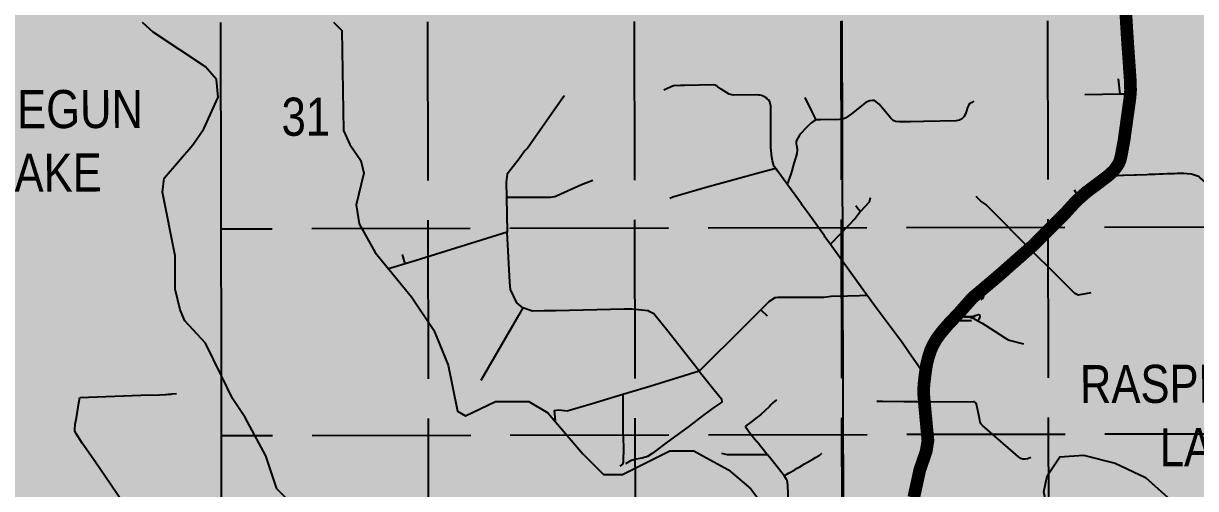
# Model space of a CAD drawing. Extents: x 508119 to 516015, y 6054829 to 6062261.
# Drawn here: x 514832.1 to 515016.8, y 6055647.3 to 6055720.6 of the extents above; entities that cross this region are included whole.
import ezdxf
from ezdxf.enums import TextEntityAlignment as Align

# ---------------------------------------------------------------- set-up
doc = ezdxf.new("R2010")
doc.units = 0
doc.header["$LTSCALE"] = 5
doc.linetypes.add('foc-UNSURVEYED', pattern=[12.5, 10, -2.5])
for name, color, linetype, true_color in [('2', 7, 'Continuous', 0x6e6e6e), ('4', 7, 'Continuous', 0x8c8c8c), ('ROUTE-MAP-BACKGROUND-H', 7, 'Continuous', 0xf0ebff)]:
    doc.layers.add(name, color=color, linetype=linetype, true_color=true_color)
for name, color, linetype in [('24', 161, 'Continuous'), ('26', 160, 'Continuous'), ('35', 37, 'Continuous'), ('36', 37, 'Continuous'), ('37', 37, 'Continuous'), ('L-USEC', 7, 'foc-UNSURVEYED'), ('P-PROPOSED', 10, 'Continuous'), ('T-WATER-H', 133, 'Continuous')]:
    doc.layers.add(name, color=color, linetype=linetype)
doc.styles.add('60', font='ARIALN.TTF', dxfattribs={"height": 7.5})
doc.styles.add('80', font='ARIALN.TTF', dxfattribs={"height": 10})

# ---------------------------------------------------------------- blocks, each defined once
blk = doc.blocks.new('Route_Grid_ut')
at = {"layer": 'L-USEC', "color": 252, "ltscale": 0.5, "true_color": 0x8c8c8c}
for p, q in [((32.59, 194.33), (32.59, 0)), ((65.18, 194.33), (65.18, 0)), ((97.77, 194.33), (97.77, 0)), ((130.36, 194.33), (130.36, 0)), ((195.54, 161.74), (0, 161.74)), ((195.54, 129.15), (0, 129.15))]:
    blk.add_line(p, q, dxfattribs=at)
at = {"layer": 'L-USEC', "color": 252, "true_color": 0x8c8c8c, "style": '60'}
blk.add_text('31', height=6, rotation=0, dxfattribs=at).set_placement((13.39, 179.43), align=Align.MIDDLE_CENTER)

msp = doc.modelspace()

# ---------------------------------------------------------------- hatches: boundary and pattern name
at = {"layer": 'ROUTE-MAP-BACKGROUND-H'}
h = msp.add_hatch(color=256, dxfattribs=at)
h.dxf.hatch_style = 1
h.paths.add_polyline_path([(515090.845, 6055331.942), (514698.954, 6055331.128), (514698.945, 6055525.368), (514666.338, 6055525.404), (514666.4, 6055720.611), (514667.214, 6055915.277), (514667.136, 6056303.079), (515056.588, 6056303.406), (515059.123, 6055915.379), (515059.901, 6055721.28), (515060.675, 6055528.087), (515090.011, 6055528.179)])
at = {"layer": 'T-WATER-H'}
h = msp.add_hatch(color=256, dxfattribs=at)
h.dxf.hatch_style = 1
h.paths.add_polyline_path([(514904.733, 6055608.28), (514898.238, 6055612.027), (514896.239, 6055614.776), (514894.489, 6055619.523), (514886.493, 6055632.266), (514880.747, 6055638.012), (514877.998, 6055642.76), (514874.5, 6055644.758), (514872.002, 6055647.256), (514870.252, 6055652.503), (514867.004, 6055658.5), (514865.005, 6055661.498), (514863.26, 6055665.09), (514860.756, 6055670.243), (514857.508, 6055673.74), (514856.758, 6055675.49), (514856.008, 6055678.738), (514856.007, 6055683.986), (514854.007, 6055693.981), (514854.256, 6055696.231), (514858.751, 6055701.481), (514860.5, 6055703.981), (514862.747, 6055708.98), (514862.497, 6055711.729), (514860.748, 6055713.727), (514852.503, 6055719.221), (514850.854, 6055720.731), (514849.504, 6055721.968), (514848.754, 6055724.217), (514848.753, 6055728.465), (514847.253, 6055731.462), (514847.252, 6055734.461), (514849.5, 6055738.21), (514856.492, 6055745.211), (514859.49, 6055746.212), (514863.111, 6055745.535), (514863.487, 6055745.465), (514866.986, 6055742.218), (514871.481, 6055745.469), (514871.731, 6055744.72), (514870.233, 6055741.72), (514871.233, 6055738.472), (514871.485, 6055731.725), (514870.237, 6055728.476), (514868.739, 6055725.976), (514868.49, 6055722.728), (514871.987, 6055722.48), (514874.486, 6055720.982), (514880.731, 6055720.985), (514880.927, 6055720.789), (514882.23, 6055719.486), (514882.483, 6055703.741), (514883.483, 6055701.493), (514885.232, 6055698.994), (514885.732, 6055696.995), (514884.484, 6055691.996), (514884.984, 6055688.997), (514887.483, 6055684.5), (514893.23, 6055677.504), (514896.728, 6055672.257), (514898.977, 6055666.76), (514900.477, 6055659.512), (514901.727, 6055658.763), (514906.473, 6055661.014), (514911.719, 6055661.016), (514914.717, 6055659.268), (514920.213, 6055652.771), (514923.461, 6055649.523), (514926.459, 6055649.523), (514933.952, 6055653.275), (514937.699, 6055653.276), (514939.626, 6055652.225), (514943.195, 6055650.278), (514946.693, 6055647.279), (514949.691, 6055643.281), (514950.941, 6055636.533), (514951.191, 6055632.534), (514948.694, 6055627.784), (514944.199, 6055621.035), (514936.457, 6055611.287), (514934.209, 6055609.537), (514926.715, 6055608.535), (514915.725, 6055605.784), (514911.978, 6055605.783), (514909.23, 6055608.781), (514906.981, 6055608.781)])

# ---------------------------------------------------------------- linework, layer by layer
at = {"layer": '2'}
for p, q in [((514863.26, 6055665.09), (514863.158, 6055720.739)), ((514863.513, 6055526.532), (514863.26, 6055665.09))]:
    msp.add_line(p, q, dxfattribs=at)
at = {"layer": '24'}
msp.add_lwpolyline([(514978.386, 6055627.554), (514980.884, 6055626.805), (514983.882, 6055627.306), (514985.381, 6055628.556), (514987.38, 6055634.057), (514990.628, 6055636.808), (514993.626, 6055643.06), (514992.876, 6055646.81), (514993.376, 6055649.311), (514995.375, 6055652.312), (514999.123, 6055652.563), (515004.12, 6055651.315), (515008.867, 6055649.066), (515013.364, 6055645.066), (515019.36, 6055644.318), (515022.858, 6055642.568), (515023.383, 6055641.796)], dxfattribs=at)
at = {"layer": '26'}
for points in [[(514857.508, 6055673.74), (514856.758, 6055675.49), (514856.008, 6055678.738), (514856.007, 6055683.986), (514854.007, 6055693.981), (514854.256, 6055696.231), (514858.751, 6055701.481), (514860.5, 6055703.981), (514862.747, 6055708.98), (514862.497, 6055711.729), (514860.748, 6055713.727), (514852.503, 6055719.221), (514850.854, 6055720.731)], [(514880.927, 6055720.789), (514882.23, 6055719.486), (514882.483, 6055703.741), (514883.483, 6055701.493)], [(514883.483, 6055701.493), (514885.232, 6055698.994), (514885.732, 6055696.995), (514884.484, 6055691.996), (514884.984, 6055688.997), (514887.483, 6055684.5), (514893.23, 6055677.504), (514896.728, 6055672.257), (514898.977, 6055666.76), (514900.477, 6055659.512), (514901.727, 6055658.763), (514906.473, 6055661.014), (514911.719, 6055661.016), (514914.717, 6055659.268), (514920.213, 6055652.771), (514923.461, 6055649.523), (514926.459, 6055649.523), (514933.952, 6055653.275), (514937.699, 6055653.276), (514939.626, 6055652.225)], [(514863.26, 6055665.09), (514860.756, 6055670.243), (514857.508, 6055673.74)], [(514898.238, 6055612.027), (514896.239, 6055614.776), (514894.489, 6055619.523), (514886.493, 6055632.266), (514880.747, 6055638.012), (514877.998, 6055642.76), (514874.5, 6055644.758), (514872.002, 6055647.256), (514870.252, 6055652.503), (514867.004, 6055658.5), (514865.005, 6055661.498), (514863.26, 6055665.09)], [(514939.626, 6055652.225), (514943.195, 6055650.278), (514946.693, 6055647.279), (514949.691, 6055643.281), (514950.941, 6055636.533), (514951.191, 6055632.534)]]:
    msp.add_lwpolyline(points, dxfattribs=at)
at = {"layer": '35'}
for p, q in [((515004.896, 6055709.43), (515004.615, 6055711.877)), ((515004.896, 6055709.43), (514999.339, 6055709.324)), ((515005.945, 6055709.45), (515004.896, 6055709.43)), ((515006.477, 6055709.46), (515005.945, 6055709.45)), ((514956.348, 6055706.637), (514955.237, 6055708.892)), ((514981.824, 6055708.326), (514981.541, 6055708.148)), ((514956.965, 6055705.383), (514956.348, 6055706.637)), ((514971.875, 6055705.1), (514971.024, 6055705.081)), ((514973.909, 6055705.146), (514971.875, 6055705.1)), ((514952.433, 6055695.281), (514950.849, 6055697.433)), ((514908.173, 6055693.22), (514908.297, 6055687.689)), ((514954.806, 6055691.969), (514954.672, 6055692.155)), ((514955.557, 6055690.919), (514954.806, 6055691.969)), ((514958.279, 6055687.115), (514955.557, 6055690.919)), ((514908.741, 6055679.843), (514908.297, 6055687.689)), ((514962.045, 6055688.719), (514959.322, 6055685.88)), ((514959.322, 6055685.88), (514959.231, 6055685.785)), ((514960.455, 6055684.081), (514959.231, 6055685.785)), ((514961.93, 6055682.03), (514960.455, 6055684.081)), ((514963.668, 6055679.613), (514961.93, 6055682.03)), ((514965.031, 6055677.716), (514963.668, 6055679.613)), ((514963.809, 6055677.686), (514961.921, 6055677.639)), ((514965.031, 6055677.716), (514963.809, 6055677.686)), ((514965.623, 6055676.918), (514965.378, 6055677.248)), ((514966.447, 6055675.807), (514965.623, 6055676.918)), ((514931.426, 6055674.82), (514930.789, 6055675.155)), ((514948.275, 6055675.466), (514949.265, 6055674.51)), ((514982.035, 6055674.38), (514981.241, 6055674.376)), ((514981.467, 6055673.734), (514980.674, 6055673.73)), ((514973.863, 6055665.575), (514971.533, 6055668.882)), ((514938.561, 6055665.827), (514930.799, 6055663.415)), ((514938.75, 6055666.014), (514938.561, 6055665.827)), ((514926.538, 6055662.131), (514921.713, 6055660.685)), ((514949.309, 6055652.648), (514949.229, 6055652.747))]:
    msp.add_line(p, q, dxfattribs=at)
for points in [[(514936.273, 6055710.801), (514935.627, 6055710.788), (514934.504, 6055710.766), (514933.689, 6055710.378), (514932.99, 6055710.052)], [(514941.318, 6055710.737), (514941.292, 6055710.75), (514941.122, 6055710.837), (514940.83, 6055710.89), (514936.273, 6055710.801)], [(514943.683, 6055709.344), (514943.264, 6055709.453), (514942.017, 6055710.228), (514941.512, 6055710.606), (514941.38, 6055710.705), (514941.318, 6055710.737)], [(514947.994, 6055709.299), (514947.803, 6055709.317), (514943.938, 6055709.277), (514943.683, 6055709.344)], [(514949.014, 6055708.898), (514948.643, 6055709.144), (514948.361, 6055709.244), (514948.128, 6055709.286), (514947.994, 6055709.299)], [(514949.29, 6055708.707), (514949.241, 6055708.748), (514949.014, 6055708.898)], [(514949.826, 6055704.351), (514949.84, 6055707.571), (514949.712, 6055708.243), (514949.547, 6055708.493), (514949.29, 6055708.707)], [(514965.918, 6055708.458), (514965.863, 6055708.466), (514965.422, 6055708.412), (514964.885, 6055708.161), (514962.548, 6055706.324), (514961.837, 6055705.798)], [(514969.553, 6055705.119), (514969.464, 6055705.129), (514969.122, 6055705.307), (514968.89, 6055705.493), (514968.68, 6055705.712), (514966.922, 6055707.866), (514966.166, 6055708.422), (514965.918, 6055708.458)], [(514981.541, 6055708.148), (514981.149, 6055707.901), (514980.974, 6055707.653), (514980.841, 6055707.337), (514980.696, 6055706.8), (514980.582, 6055706.523), (514980.295, 6055705.942), (514980.124, 6055705.7), (514979.87, 6055705.495), (514979.631, 6055705.385), (514979.591, 6055705.367), (514979.069, 6055705.263), (514973.975, 6055705.148), (514973.909, 6055705.146)], [(514961.132, 6055705.506), (514960.674, 6055705.437), (514957.686, 6055705.416), (514956.965, 6055705.383)], [(514961.557, 6055705.642), (514961.433, 6055705.591), (514961.132, 6055705.506)], [(514961.837, 6055705.798), (514961.713, 6055705.706), (514961.557, 6055705.642)], [(514949.859, 6055701.272), (514949.818, 6055702.669), (514949.826, 6055704.351)], [(514955.591, 6055704.276), (514954.41, 6055703.075), (514953.863, 6055702.145), (514953.831, 6055701.961), (514953.845, 6055701.667), (514953.854, 6055701.627)], [(514956.965, 6055705.383), (514956.755, 6055705.316), (514956.502, 6055705.156), (514956.163, 6055704.858), (514955.591, 6055704.276)], [(514971.024, 6055705.081), (514970.11, 6055705.06), (514969.553, 6055705.119)], [(514950.598, 6055697.773), (514950.395, 6055698.072), (514950.277, 6055698.347), (514950.102, 6055698.922), (514949.981, 6055699.518), (514949.881, 6055700.505), (514949.864, 6055701.099), (514949.859, 6055701.272)], [(514953.854, 6055701.627), (514953.942, 6055701.197), (514953.991, 6055700.597), (514953.932, 6055700.119), (514953.572, 6055698.854)], [(514953.572, 6055698.854), (514953.53, 6055698.708), (514953.145, 6055697.353), (514952.976, 6055696.862), (514952.433, 6055695.281)], [(514950.849, 6055697.433), (514950.685, 6055697.656), (514950.598, 6055697.773)], [(515004.463, 6055696.596), (515004.36, 6055696.596), (515004.117, 6055696.628), (515003.906, 6055696.691), (515003.705, 6055696.765), (515003.405, 6055696.957)], [(515013.866, 6055696.923), (515013.448, 6055696.908), (515012.28, 6055696.868), (515011.664, 6055696.846), (515011.449, 6055696.839), (515011.181, 6055696.829), (515011.046, 6055696.825), (515010.401, 6055696.802), (515009.45, 6055696.769), (515009.098, 6055696.757), (515007.451, 6055696.7), (515007.166, 6055696.69), (515005.452, 6055696.63), (515005.234, 6055696.622), (515004.463, 6055696.596)], [(515018.601, 6055695.302), (515018.511, 6055695.38), (515018.223, 6055695.628), (515017.446, 6055696.297), (515017.32, 6055696.405), (515017.227, 6055696.486), (515016.139, 6055696.818), (515015.447, 6055696.897), (515014.904, 6055696.959), (515014.893, 6055696.959), (515013.866, 6055696.923)], [(514954.672, 6055692.155), (514952.547, 6055695.126), (514952.433, 6055695.281)], [(514963.237, 6055691.909), (514963.462, 6055691.603), (514963.953, 6055690.935), (514963.664, 6055690.549), (514963.177, 6055689.9), (514963.118, 6055689.837), (514962.045, 6055688.719)], [(514959.231, 6055685.785), (514958.377, 6055686.978), (514958.279, 6055687.115)], [(514910.775, 6055675.762), (514909.81, 6055676.597), (514908.806, 6055678.698), (514908.741, 6055679.843)], [(514950.643, 6055677.365), (514950.5, 6055677.344), (514949.563, 6055676.761), (514945.5, 6055672.675), (514938.75, 6055666.014)], [(514957.728, 6055677.429), (514950.963, 6055677.413), (514950.643, 6055677.365)], [(514961.921, 6055677.639), (514959.336, 6055677.574), (514958.185, 6055677.431), (514957.728, 6055677.429)], [(514965.378, 6055677.248), (514965.367, 6055677.263), (514965.031, 6055677.716)], [(514914.149, 6055675.291), (514912.284, 6055675.274), (514910.775, 6055675.762)], [(514926.759, 6055675.571), (514915.94, 6055675.307), (514914.149, 6055675.291)], [(514930.789, 6055675.155), (514930.528, 6055675.292), (514927.917, 6055675.6), (514926.759, 6055675.571)], [(514938.225, 6055666.258), (514933.64, 6055672.131), (514931.426, 6055674.82)], [(514971.533, 6055668.882), (514970.524, 6055670.313), (514966.447, 6055675.807)], [(514981.241, 6055674.376), (514980.266, 6055674.37), (514978.994, 6055674.435)], [(514980.674, 6055673.73), (514979.699, 6055673.725), (514978.426, 6055673.789)], [(514938.561, 6055665.827), (514938.374, 6055666.066), (514938.225, 6055666.258)], [(514974.142, 6055665.179), (514974.109, 6055665.225), (514973.863, 6055665.575)], [(514930.799, 6055663.415), (514930.255, 6055663.246), (514926.538, 6055662.131)], [(514854.385, 6055635.501), (514853.416, 6055636.907), (514851.728, 6055639.359), (514850.208, 6055641.565), (514848.701, 6055643.753), (514846.899, 6055646.397), (514845.007, 6055649.173), (514843.418, 6055651.486), (514841.327, 6055654.49), (514840.419, 6055655.878), (514840.174, 6055656.342), (514840.152, 6055656.636), (514840.242, 6055657.439), (514840.445, 6055658.461), (514840.821, 6055660.851), (514840.95, 6055661.672)], [(514950.762, 6055661.318), (514950.165, 6055660.807), (514950.105, 6055660.748), (514949.86, 6055660.508), (514949.619, 6055660.273), (514948.849, 6055659.52), (514948.347, 6055659.029), (514947.971, 6055658.749), (514947.77, 6055658.6), (514947.62, 6055658.489), (514946.623, 6055657.748), (514945.836, 6055657.164)], [(514916.438, 6055659.653), (514915.689, 6055659.56), (514915.843, 6055658.059)], [(514921.713, 6055660.685), (514917.742, 6055659.494), (514916.438, 6055659.653)], [(514947.329, 6055655.07), (514946.465, 6055656.124), (514946.086, 6055656.75), (514945.836, 6055657.164)], [(514949.229, 6055652.747), (514949.225, 6055652.752), (514947.62, 6055654.714), (514947.59, 6055654.751), (514947.451, 6055654.921), (514947.329, 6055655.07)], [(514951.954, 6055649.326), (514951.618, 6055649.747), (514950.817, 6055650.753), (514949.619, 6055652.257), (514949.309, 6055652.648)], [(514952.007, 6055649.257), (514951.995, 6055649.274), (514951.954, 6055649.326)], [(514952.527, 6055647.643), (514952.502, 6055647.871), (514952.42, 6055648.626), (514952.336, 6055648.754), (514952.007, 6055649.257)], [(514952.594, 6055644.764), (514952.591, 6055644.895), (514952.572, 6055645.802), (514952.551, 6055646.755), (514952.533, 6055647.581), (514952.527, 6055647.643)]]:
    msp.add_lwpolyline(points, dxfattribs=at)
at = {"layer": '36'}
for p, q in [((514911.005, 6055700.445), (514910.19, 6055699.259)), ((514990.622, 6055685.147), (514984.311, 6055691.476)), ((514908.297, 6055687.689), (514893.777, 6055683.205)), ((514994.867, 6055680.932), (514990.622, 6055685.147)), ((514892.205, 6055682.72), (514891.788, 6055684.168)), ((514893.777, 6055683.205), (514889.427, 6055681.862)), ((514996.35, 6055679.46), (514994.867, 6055680.932)), ((514910.079, 6055674.559), (514904.165, 6055664.337)), ((514910.775, 6055675.762), (514910.079, 6055674.559)), ((514967.438, 6055661.031), (514966.552, 6055661.042)), ((514970.817, 6055660.988), (514967.438, 6055661.031)), ((514971.641, 6055660.978), (514970.817, 6055660.988)), ((514972.853, 6055660.963), (514971.641, 6055660.978)), ((514973.546, 6055660.954), (514972.853, 6055660.963)), ((514974.03, 6055660.948), (514973.546, 6055660.954))]:
    msp.add_line(p, q, dxfattribs=at)
for points in [[(514917.153, 6055709.026), (514911.533, 6055701.007), (514911.005, 6055700.445)], [(514910.19, 6055699.259), (514908.316, 6055696.819), (514908.12, 6055695.57), (514908.173, 6055693.22)], [(514950.626, 6055697.736), (514948.051, 6055697.029), (514939.44, 6055694.675), (514934.419, 6055693.23), (514933.929, 6055693.002)], [(514908.173, 6055693.22), (514914.601, 6055693.212), (514915.108, 6055693.239), (514915.447, 6055693.263), (514915.799, 6055693.331), (514916.168, 6055693.49), (514920.005, 6055695.212), (514921.79, 6055695.913)], [(514963.953, 6055690.935), (514965.384, 6055692.502), (514965.567, 6055693.151)], [(514984.311, 6055691.476), (514983.7, 6055692.089), (514982.934, 6055692.587), (514982.604, 6055692.926), (514982.355, 6055693.181), (514982.199, 6055693.341)], [(514998.515, 6055693.081), (514998.447, 6055693.182), (514997.977, 6055693.885), (514997.693, 6055694.31)], [(514982.952, 6055678.414), (514983.24, 6055678.004), (514983.347, 6055677.658), (514983.309, 6055677.366), (514982.94, 6055677.035)], [(515000.287, 6055678.154), (514998.291, 6055677.784), (514997.761, 6055678.059), (514996.35, 6055679.46)], [(514981.274, 6055674.33), (514980.299, 6055674.324), (514979.026, 6055674.389)], [(514981.274, 6055674.33), (514982.193, 6055674.622), (514982.549, 6055674.718), (514982.782, 6055674.568), (514982.755, 6055674.294), (514982.478, 6055673.759)], [(514981.274, 6055674.33), (514981.752, 6055674.181), (514982.478, 6055673.759)], [(514982.478, 6055673.759), (514983.125, 6055673.384), (514985.044, 6055672.173), (514986.801, 6055670.992), (514987.067, 6055670.845), (514987.391, 6055670.697), (514989.68, 6055670.092)], [(514840.95, 6055661.672), (514850.584, 6055662.023), (514853.499, 6055662.082), (514854.447, 6055662.131), (514854.572, 6055662.149), (514854.897, 6055662.184), (514855.007, 6055662.201), (514855.114, 6055662.206), (514855.308, 6055662.212), (514855.472, 6055662.222), (514856.171, 6055662.303)], [(514926.538, 6055662.131), (514926.538, 6055658.708), (514926.538, 6055656.517), (514926.612, 6055653.811), (514926.575, 6055651.527), (514926.485, 6055651.175), (514926.028, 6055650.846)], [(514990.828, 6055652.219), (514990.292, 6055651.984), (514989.99, 6055651.936), (514989.714, 6055651.926), (514989.508, 6055651.942), (514989.228, 6055652.037), (514988.88, 6055652.295), (514983.208, 6055657.245), (514982.969, 6055657.486), (514982.89, 6055657.63), (514982.829, 6055657.781), (514982.705, 6055658.427), (514982.256, 6055660.594), (514982.175, 6055660.775), (514982.063, 6055660.871), (514981.918, 6055660.96), (514981.731, 6055660.97), (514974.376, 6055660.944), (514974.03, 6055660.948)], [(514949.309, 6055652.648), (514947.726, 6055652.647), (514947.62, 6055652.647), (514945.728, 6055652.645), (514945.621, 6055652.645), (514943.731, 6055652.644), (514943.622, 6055652.644), (514942.99, 6055652.643), (514942.541, 6055652.752), (514942.127, 6055652.853)], [(514951.954, 6055649.326), (514952.644, 6055649.728), (514953.617, 6055650.294), (514953.908, 6055650.463), (514954.407, 6055650.753), (514955.172, 6055651.198), (514955.616, 6055651.457), (514956.436, 6055651.933), (514956.89, 6055652.197), (514957.451, 6055652.531), (514957.615, 6055652.675), (514957.657, 6055652.711), (514957.704, 6055652.752), (514957.874, 6055652.901)]]:
    msp.add_lwpolyline(points, dxfattribs=at)
at = {"layer": '37'}
msp.add_line((514917.286, 6055709.216), (514917.153, 6055709.026), dxfattribs=at)
for points in [[(514938.561, 6055665.827), (514938.988, 6055665.287), (514940.839, 6055662.945), (514942.056, 6055661.459)], [(514942.056, 6055661.459), (514942.115, 6055660.947), (514940.838, 6055660.107), (514939.265, 6055658.937), (514936.975, 6055657.165), (514933.323, 6055654.48), (514931.784, 6055653.311), (514931.133, 6055652.845), (514930.418, 6055652.368), (514929.584, 6055652.121), (514928.634, 6055651.944), (514927.715, 6055651.706), (514926.925, 6055651.197)]]:
    msp.add_lwpolyline(points, dxfattribs=at)
at = {"layer": '4'}
msp.add_line((514961.031, 6055721.01), (514961.598, 6055526.777), dxfattribs=at)
at = {"layer": 'P-PROPOSED', "color": 90, "const_width": 1.999}
for points in [[(514972.369, 6055645.911), (514972.526, 6055646.665), (514973.33, 6055650.301), (514974.313, 6055653.145), (514974.599, 6055654.88), (514974.03, 6055660.948), (514973.93, 6055662.195), (514973.922, 6055662.915), (514973.943, 6055663.223), (514973.981, 6055663.807), (514974.142, 6055665.179), (514974.376, 6055666.803), (514974.669, 6055668.011), (514974.703, 6055668.112), (514975.052, 6055669.153), (514975.426, 6055669.973), (514975.96, 6055670.895), (514976.103, 6055671.089), (514976.417, 6055671.517), (514976.672, 6055671.864), (514977.765, 6055673.142), (514978.994, 6055674.435), (514979.42, 6055674.88), (514981.502, 6055677.231), (514981.61, 6055677.354), (514981.788, 6055677.504), (514982.23, 6055677.878), (514982.367, 6055677.993), (514985.716, 6055680.822), (514987.31, 6055682.227), (514987.478, 6055682.376), (514990.622, 6055685.147), (514990.632, 6055685.156), (514990.687, 6055685.202), (514991.252, 6055685.681), (514991.469, 6055685.899), (514991.728, 6055686.16), (514991.985, 6055686.419), (514992.723, 6055687.163), (514993.468, 6055687.914), (514993.719, 6055688.167), (514993.968, 6055688.418), (514994.715, 6055689.17), (514994.864, 6055689.32), (514995.467, 6055689.928), (514995.71, 6055690.174), (514995.951, 6055690.417), (514996.39, 6055690.858), (514996.692, 6055691.191), (514997.466, 6055692.044), (514997.643, 6055692.239), (514997.804, 6055692.416), (514997.976, 6055692.606), (514998.515, 6055693.081), (514998.657, 6055693.205), (514999.455, 6055693.909), (514999.624, 6055694.058), (515001.431, 6055695.403), (515003.049, 6055696.63), (515003.405, 6055696.957), (515003.842, 6055697.36), (515004.329, 6055698.005), (515004.625, 6055698.46), (515004.847, 6055698.957), (515005.027, 6055699.624), (515005.502, 6055702.194), (515005.522, 6055702.332), (515005.532, 6055702.402), (515005.734, 6055703.854), (515005.767, 6055704.086), (515005.81, 6055704.401), (515005.854, 6055704.711), (515006.073, 6055706.285), (515006.089, 6055706.4), (515006.118, 6055706.605), (515006.275, 6055707.73), (515006.346, 6055708.239), (515006.418, 6055708.754), (515006.452, 6055708.995), (515006.453, 6055709.021), (515006.477, 6055709.46), (515006.525, 6055710.035), (515006.483, 6055711.633), (515006.071, 6055717.471), (515006.042, 6055717.888), (515006.035, 6055717.987), (515006.03, 6055718.048), (515006.021, 6055718.208), (515005.754, 6055722.609)], [(515003.405, 6055696.957), (515003.405, 6055696.958), (515003.049, 6055696.63), (515001.431, 6055695.403), (514999.624, 6055694.059), (514999.455, 6055693.91), (514998.657, 6055693.206), (514998.515, 6055693.081), (514997.976, 6055692.606), (514997.804, 6055692.416), (514997.643, 6055692.239), (514997.466, 6055692.044), (514996.692, 6055691.191), (514996.39, 6055690.859), (514995.951, 6055690.417), (514995.71, 6055690.174), (514995.467, 6055689.929), (514994.863, 6055689.321), (514994.714, 6055689.17), (514993.968, 6055688.418), (514993.719, 6055688.167), (514993.468, 6055687.914), (514992.723, 6055687.164), (514991.985, 6055686.419), (514991.728, 6055686.16), (514991.469, 6055685.899), (514991.252, 6055685.681), (514990.686, 6055685.203), (514990.632, 6055685.156), (514990.622, 6055685.148), (514987.478, 6055682.376), (514987.31, 6055682.228), (514985.716, 6055680.823), (514982.367, 6055677.993), (514982.23, 6055677.878), (514981.787, 6055677.504), (514981.61, 6055677.354), (514981.502, 6055677.232), (514979.42, 6055674.88), (514978.993, 6055674.435), (514977.765, 6055673.142), (514976.672, 6055671.864), (514976.417, 6055671.518), (514976.102, 6055671.089), (514975.96, 6055670.895), (514975.425, 6055669.973), (514975.052, 6055669.154), (514974.702, 6055668.113), (514974.669, 6055668.012), (514974.376, 6055666.803), (514974.141, 6055665.18), (514973.981, 6055663.807), (514973.943, 6055663.223), (514973.922, 6055662.916), (514973.93, 6055662.195), (514974.029, 6055660.948), (514974.599, 6055654.88), (514974.313, 6055653.145), (514973.33, 6055650.302), (514972.526, 6055646.665), (514972.369, 6055645.911)]]:
    msp.add_lwpolyline(points, dxfattribs=at)

# ---------------------------------------------------------------- block references
at = {"layer": 'L-USEC', "color": 3, "xscale": 0.9994839999999999, "yscale": 0.9994839999999999, "zscale": 0.9994839999999999, "rotation": 0.1046796649497599}
msp.add_blockref('Route_Grid_ut', (514863.513, 6055526.532), dxfattribs=at)

# ---------------------------------------------------------------- texts
at = {"layer": '26', "insert": (514809.263, 6055710.009), "char_height": 5.9969, "width": 50.38787, "attachment_point": 1, "rotation": 0.15997, "style": '80'}
msp.add_mtext('\\pi9.96646;IOSEGUN\\P\\pi15.64021; LAKE', dxfattribs=at)
at = {"layer": '26', "insert": (514996.047, 6055666.762), "char_height": 5.9969, "width": 46.7636, "attachment_point": 1, "rotation": 0.2006, "style": '80', "bg_fill": 1, "box_fill_scale": 1, "bg_fill_color": 256, "bg_fill_true_color": 15789055, "bg_fill_transparency": 0}
msp.add_mtext('\\pi2.49081;RASPBERRY \\P\\pi15.02868;LAKE', dxfattribs=at)

doc.saveas('drawing.dxf')
